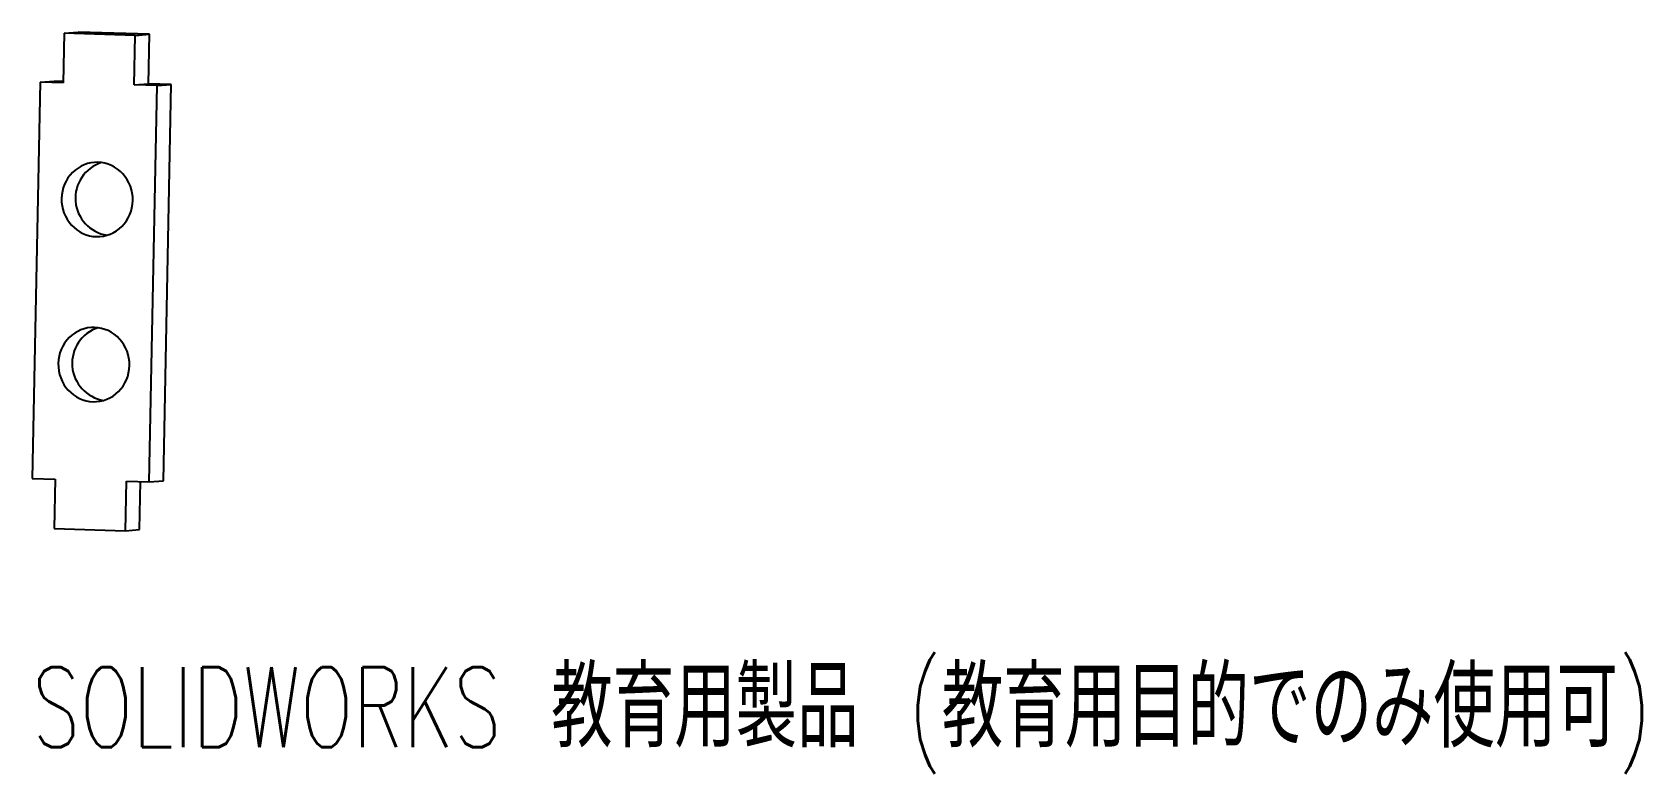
# Model space of a CAD drawing. Header units: millimetres. Extents: x -1.2 to 96.3, y -34.9 to 10.
import ezdxf

# ---------------------------------------------------------------- set-up
doc = ezdxf.new("R2010")
doc.units = ezdxf.units.MM
doc.styles.add('SLDTEXTSTYLE0', font='TXT', dxfattribs={"width": 0.7, "bigfont": 'bigfont'})

msp = doc.modelspace()

# ---------------------------------------------------------------- linework, layer by layer
at = {"color": 7, "linetype": 'Continuous', "lineweight": 25}
for p, q in [((0.739, 9.886), (0.678, 6.888)), ((0.739, 9.886), (1.591, 9.954)), ((5.052, 9.763), (0.739, 9.886)), ((5.904, 9.83), (1.591, 9.954)), ((4.992, 6.764), (5.052, 9.763)), ((5.052, 9.763), (5.904, 9.83)), ((5.844, 6.832), (5.904, 9.83)), ((-0.712, 6.928), (-1.193, -17.057)), ((-0.712, 6.928), (0.14, 6.996)), ((0.678, 6.888), (-0.712, 6.928)), ((0.68, 6.98), (0.14, 6.996)), ((4.992, 6.764), (5.844, 6.832)), ((7.234, 6.792), (5.844, 6.832)), ((6.382, 6.724), (4.992, 6.764)), ((5.901, -17.26), (6.382, 6.724)), ((6.382, 6.724), (7.234, 6.792)), ((6.753, -17.193), (7.234, 6.792)), ((-1.193, -17.057), (0.197, -17.096)), ((0.197, -17.096), (0.137, -20.095)), ((4.451, -20.219), (4.511, -17.22)), ((4.511, -17.22), (5.901, -17.26)), ((5.303, -20.151), (5.361, -17.245)), ((5.901, -17.26), (6.753, -17.193)), ((0.137, -20.095), (4.451, -20.219)), ((4.451, -20.219), (5.303, -20.151))]:
    msp.add_line(p, q, dxfattribs=at)
at = {"color": 7, "linetype": 'Continuous', "lineweight": 25, "flags": 128}
for points in [[(4.9, -0.233), (4.894, -0.012), (4.867, 0.207), (4.82, 0.423), (4.753, 0.633), (4.666, 0.835), (4.561, 1.027), (4.439, 1.208), (4.3, 1.376), (4.146, 1.528), (3.979, 1.665), (3.799, 1.783), (3.61, 1.883), (3.412, 1.963), (3.208, 2.023), (2.999, 2.061), (2.788, 2.078), (2.576, 2.073), (2.366, 2.047), (2.16, 1.999), (1.959, 1.931), (1.766, 1.842), (1.582, 1.733), (1.409, 1.607), (1.25, 1.463), (1.104, 1.304), (0.975, 1.13), (0.862, 0.944), (0.767, 0.747), (0.692, 0.541), (0.636, 0.329), (0.601, 0.111), (0.586, -0.109), (0.592, -0.329), (0.619, -0.548), (0.666, -0.764), (0.733, -0.974), (0.819, -1.176), (0.924, -1.368), (1.047, -1.549), (1.186, -1.717), (1.34, -1.869), (1.507, -2.006), (1.686, -2.124), (1.876, -2.224), (2.074, -2.304), (2.278, -2.364), (2.487, -2.402), (2.698, -2.419), (2.909, -2.414), (3.119, -2.388), (3.326, -2.34), (3.527, -2.272), (3.72, -2.183), (3.904, -2.075), (4.076, -1.948), (4.236, -1.804), (4.382, -1.645), (4.511, -1.471), (4.624, -1.285), (4.718, -1.088), (4.794, -0.883), (4.85, -0.67), (4.885, -0.453), (4.9, -0.233)], [(4.699, -10.226), (4.693, -10.006), (4.667, -9.786), (4.62, -9.571), (4.552, -9.361), (4.466, -9.159), (4.361, -8.967), (4.238, -8.786), (4.099, -8.618), (3.946, -8.465), (3.778, -8.329), (3.599, -8.21), (3.41, -8.111), (3.212, -8.031), (3.007, -7.971), (2.799, -7.933), (2.588, -7.916), (2.376, -7.92), (2.166, -7.947), (1.959, -7.995), (1.759, -8.063), (1.565, -8.152), (1.382, -8.26), (1.209, -8.387), (1.049, -8.53), (0.904, -8.69), (0.774, -8.863), (0.661, -9.05), (0.567, -9.247), (0.491, -9.452), (0.436, -9.665), (0.4, -9.882), (0.386, -10.102), (0.391, -10.323), (0.418, -10.542), (0.465, -10.758), (0.532, -10.968), (0.619, -11.17), (0.724, -11.362), (0.846, -11.543), (0.985, -11.71), (1.139, -11.863), (1.307, -11.999), (1.486, -12.118), (1.675, -12.218), (1.873, -12.298), (2.077, -12.358), (2.286, -12.396), (2.497, -12.413), (2.709, -12.408), (2.919, -12.382), (3.125, -12.334), (3.326, -12.265), (3.519, -12.177), (3.703, -12.068), (3.876, -11.942), (4.036, -11.798), (4.181, -11.639), (4.311, -11.465), (4.423, -11.279), (4.518, -11.082), (4.593, -10.876), (4.649, -10.664), (4.685, -10.446), (4.699, -10.226)]]:
    msp.add_lwpolyline(points, dxfattribs=at)
at = {"color": 7, "linetype": 'Continuous', "lineweight": 25}
for centre in [(3.692, -0.096), (3.491, -10.089)]:
    msp.add_arc(centre, 2.267, 107.89988, 261.13188, dxfattribs=at)

# ---------------------------------------------------------------- texts
at = {"color": 7, "linetype": 'Continuous', "insert": (-1.193, -28.489), "char_height": 4.83362, "attachment_point": 1, "style": 'SLDTEXTSTYLE0'}
msp.add_mtext('SOLIDWORKS 教育用製品 (教育用目的でのみ使用可)', dxfattribs=at)

doc.saveas('drawing.dxf')
